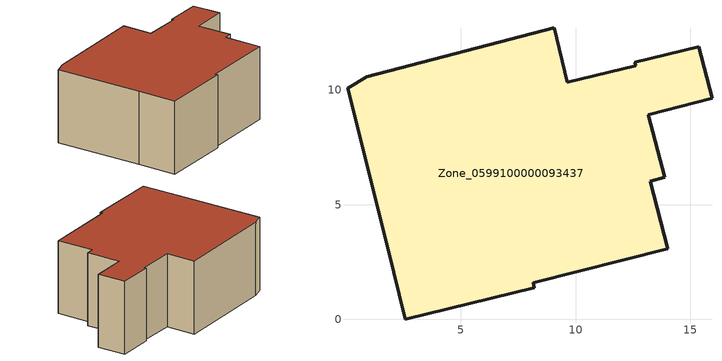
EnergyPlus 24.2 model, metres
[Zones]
Zone_0599100000093437
 floor ground (C_G): 1.82,3.13 0.06,10.08 0.9,10.57 9.07,12.72 9.65,10.33 12.62,11.05 12.58,11.21 15.37,11.89 15.95,9.64 13.17,8.91 13.88,6.2 13.26,6.03 14.01,3.09 8.15,1.59 8.2,1.38 2.58,0 z0
 wall outside (C_F): 15.95,9.64 15.37,11.89 12.58,11.21 12.62,11.05 9.65,10.33 9.07,12.72 0.9,10.57 0.06,10.08 1.82,3.13 2.58,0 8.2,1.38 8.15,1.59 14.01,3.09 13.26,6.03 13.88,6.2 13.17,8.91 15.95,9.64 z0:5.94
 roof outside (C_R): 14.01,3.09 13.26,6.03 13.88,6.2 13.17,8.91 15.95,9.64 15.37,11.89 12.58,11.21 12.62,11.05 9.65,10.33 9.07,12.72 0.9,10.57 0.06,10.08 1.82,3.13 2.58,0 8.2,1.38 8.15,1.59 z5.94
[BUILDING]
Pand.0599100000093437: North Axis=0; Terrain=City; Loads Convergence Tolerance Value=0.04; Temperature Convergence Tolerance Value=0.4; Solar Distribution=FullExterior; Maximum Number of Warmup Days=25; Minimum Number of Warmup Days=1
[Site:Location]
Rotterdam.The.Hague.AP_ZH_NLD Design_Conditions: Latitude=51.96; Longitude=4.45; Time Zone=1; Elevation=-4.5
[SITE:GROUNDTEMPERATURE:BUILDINGSURFACE]
18, 18, 18, 18, 18, 18, 18, 18, 18, 18, 18, 18
[MATERIAL] Thermal Absorptance=0.9; Solar Absorptance=0.7; Visible Absorptance=0.7
Name | Roughness | Thickness | Conductivity | Density | Specific Heat
G.TC.1965-1974 | MediumSmooth | 0.15 | 0.882353 | 540 | 1210
F.TC.1965-1974 | Rough | 0.3 | 0.697674 | 1920 | 840
R.TC.1965-1974 | MediumRough | 0.2 | 0.232558 | 1500 | 1000
[CONSTRUCTION]
C_G: G.TC.1965-1974
C_F: F.TC.1965-1974
C_R: R.TC.1965-1974
[ZONE]
Zone_0599100000093437: Type=1; Multiplier=1; Ceiling Height=Autocalculate; Volume=Autocalculate; Floor Area=autocalculate; Part of Total Floor Area=Yes
[ZONEINFILTRATION:DESIGNFLOWRATE]
Infil_Zone_0599100000093437: Zone or ZoneList or Space or SpaceList=Zone_0599100000093437; Schedule=AlwaysOn; Design Flow Rate Calculation Method=Flow/Area; Flow Rate per Floor Area=0.003; Constant Term Coefficient=1; Temperature Term Coefficient=0; Velocity Term Coefficient=0; Velocity Squared Term Coefficient=0
[HVACTEMPLATE:ZONE:IDEALLOADSAIRSYSTEM]
Zone_0599100000093437: Maximum Heating Supply Air Temperature=50; Minimum Cooling Supply Air Temperature=13; Maximum Heating Supply Air Humidity Ratio=0.0156; Minimum Cooling Supply Air Humidity Ratio=0.0077; Heating Limit=NoLimit; Cooling Limit=NoLimit; Dehumidification Control Type=ConstantSensibleHeatRatio; Cooling Sensible Heat Ratio=0.7; Dehumidification Setpoint=60; Humidification Control Type=None; Humidification Setpoint=30; Outdoor Air Method=None; Outdoor Air Flow Rate per Person=0.00944; Outdoor Air Flow Rate per Zone Floor Area=0; Outdoor Air Flow Rate per Zone=0; Demand Controlled Ventilation Type=None; Outdoor Air Economizer Type=NoEconomizer; Heat Recovery Type=None; Sensible Heat Recovery Effectiveness=0.7; Latent Heat Recovery Effectiveness=0.65
[ZONECONTROL:THERMOSTAT]
ThermostatControl_Zone_0599100000093437: Zone or ZoneList=Zone_0599100000093437; Control Type Schedule=DualSetpointControlType; Control 1=Thermostat_Zone_0599100000093437; Temperature Difference Between Cutout And Setpoint=0
[THERMOSTATSETPOINT:DUALSETPOINT]
Thermostat_Zone_0599100000093437: Heating Setpoint Temperature Schedule=HeatingSetpoint_Zone_0599100000093437; Cooling Setpoint Temperature Schedule=CoolingSetpoint_Zone_0599100000093437
[SCHEDULE:COMPACT]
HeatingSetpoint_Zone_0599100000093437: Through: 12/31, For: AllDays, Until: 24:00, 21
CoolingSetpoint_Zone_0599100000093437: Through: 12/31, For: AllDays, Until: 24:00, 24
DualSetpointControlType: Through: 12/31, For: AllDays, Until: 24:00, 4
AlwaysOn: Through: 12/31, For: AllDays, Until: 24:00, 1
